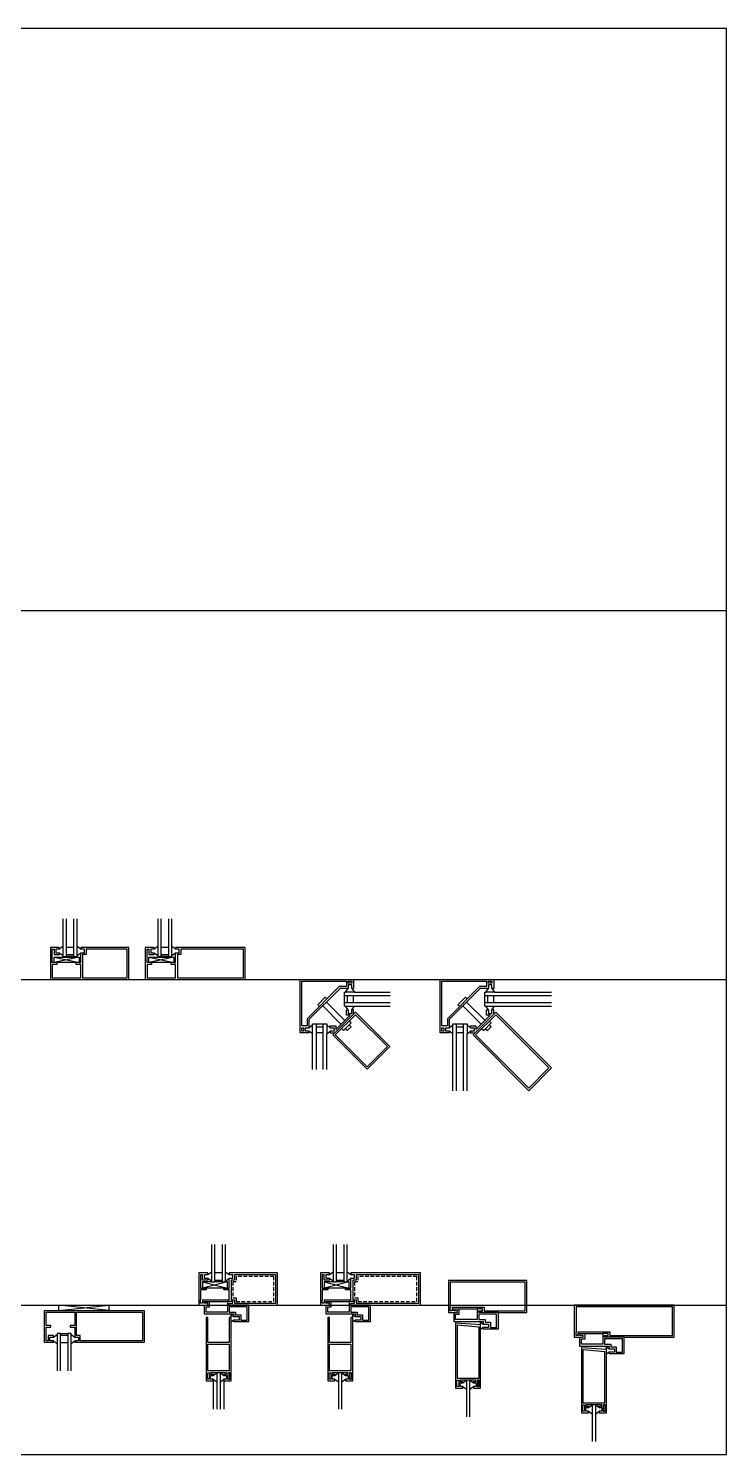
# Model space of a CAD drawing. Header units: inches. Extents: x 0 to 100, y 0 to 100.
# Drawn here: x 51.1 to 100, y 0 to 100 of the extents above; entities that cross this region are included whole.
import ezdxf

# ---------------------------------------------------------------- set-up
doc = ezdxf.new("R2010")
doc.units = ezdxf.units.IN
doc.header["$MEASUREMENT"] = 0
doc.linetypes.add('HIDDEN', pattern=[0.375, 0.25, -0.125])
doc.layers.add('FINE', color=70, linetype='Continuous')
doc.layers.add('MED', color=32, linetype='Continuous')

# ---------------------------------------------------------------- blocks, each defined once
blk = doc.blocks.new('AecDtl_8412CJ2')
at = {"layer": 'FINE', "linetype": 'Continuous'}
for p, q in [((0, -0.38), (3.5, 0)), ((3.5, -0.38), (0, 0)), ((0.13, -2), (0.63, -2)), ((0.63, -2.13), (0.13, -2.13)), ((0.13, -4.62), (0.13, -2.63)), ((0.13, -2.63), (0.63, -2.63)), ((0.63, -2.63), (0.63, -4.62))]:
    blk.add_line(p, q, dxfattribs=at)
for points in [[(-0.38, -2.25), (-0.38, -2.13), (-0.75, -2.13), (-0.75, -2.5), (-0.88, -2.5), (-0.88, -1.56), (-0.56, -1.56), (-0.56, -1.44), (-0.88, -1.44), (-0.88, -0.5), (1.12, -0.5), (1.12, -1.44), (0.81, -1.44), (0.81, -1.56), (1.12, -1.56), (1.12, -2.25)], [(0.13, -2.63), (0.13, -2), (-0.12, -2), (-0.12, -2.69)], [(0.88, -2.69), (0.88, -2), (0.63, -2), (0.63, -2.63)]]:
    blk.add_lwpolyline(points, dxfattribs=at)
at = {"layer": 'FINE'}
blk.add_lwpolyline([(5.88, -0.5), (5.88, -2.5), (1.5, -2.5), (1.5, -2.13), (1.25, -2.13), (1.25, -0.5)], close=True, dxfattribs=at)
for points in [[(-0.38, -2.5), (-0.62, -2.5), (-0.62, -2.25), (-0.38, -2.25), (-0.12, -2.06)], [(0.88, -2.06), (1.12, -2.25), (1.38, -2.25), (1.38, -2.5), (1.12, -2.5)]]:
    blk.add_lwpolyline(points, dxfattribs=at)
at = {"layer": 'MED', "linetype": 'Continuous'}
for p, q in [((-0.37, -2.63), (-0.37, -2.5)), ((-0.37, -2.5), (-0.12, -2.69)), ((-0.12, -2.69), (-0.12, -4.62)), ((0.88, -2.69), (1.13, -2.5)), ((0.88, -4.62), (0.88, -2.69)), ((1.13, -2.5), (1.13, -2.63))]:
    blk.add_line(p, q, dxfattribs=at)
for points in [[(-0.38, -2.63), (-1, -2.63), (-1, -0.38), (0, -0.38), (0, 0), (3.5, 0), (3.5, -0.38), (6, -0.38), (6, -0.38), (6, -2.63), (1.12, -2.63)], [(0, -0.38), (3.5, -0.38)]]:
    blk.add_lwpolyline(points, dxfattribs=at)
blk = doc.blocks.new('AecDtl_8412DH1')
at = {"layer": 'FINE', "linetype": 'Continuous'}
for p, q in [((1.12, 2.25), (1.12, 4.25)), ((1.62, 4.25), (1.62, 2.25)), ((1.62, 2.25), (1.12, 2.25)), ((1.12, 1.75), (1.62, 1.75)), ((1.62, 1.62), (1.12, 1.62)), ((2.44, -1.16), (2.44, -1.06))]:
    blk.add_line(p, q, dxfattribs=at)
at = {"layer": 'FINE'}
for p, q in [((0.25, 1.62), (2, 1.19)), ((2, 1.62), (0.25, 1.19)), ((1, -5.31), (1, -7.31)), ((1.75, -5.31), (1.75, -7.31))]:
    blk.add_line(p, q, dxfattribs=at)
for points in [[(0.62, 1.88), (0.62, 1.75), (0.25, 1.75), (0.25, 2.12), (0.12, 2.12), (0.12, 1.19), (0.25, 1.19)], [(0.62, 2.12), (0.37, 2.12), (0.37, 1.88), (0.62, 1.88), (0.88, 1.69)], [(1.88, 1.69), (2.12, 1.88), (2.38, 1.88), (2.38, 2.12), (2.12, 2.12)], [(0.88, 1.62), (0.25, 1.62), (0.25, 1.19), (0.5, 1.19)], [(0.25, 0.37), (0.25, 0.12), (0.12, 0.12), (0.12, 0.37)], [(1.94, -4.84), (1.94, -4.75), (0.81, -4.75), (0.81, -4.84)], [(1, -5.19), (0.81, -5.19), (0.81, -4.94), (1, -4.94), (1.25, -4.75)], [(0.81, -4.84), (1, -4.84), (1, -4.94)], [(1.5, -5.38), (1.5, -4.75), (1.25, -4.75), (1.25, -5.38)], [(1.5, -4.75), (1.75, -4.94), (1.94, -4.94), (1.94, -5.19), (1.75, -5.19)], [(1.75, -4.94), (1.75, -4.84), (1.94, -4.84)]]:
    blk.add_lwpolyline(points, dxfattribs=at)
at = {"layer": 'FINE', "linetype": 'Continuous'}
for points in [[(0.87, 2.31), (0.87, 1.62), (1.12, 1.62), (1.12, 2.25)], [(1.62, 2.25), (1.62, 1.62), (1.87, 1.62), (1.87, 2.31)], [(0.25, 0.37), (2.12, 0.37), (2.12, 1.06), (1.75, 1.06), (1.75, 1.19), (0.5, 1.19), (0.5, 1.06), (0.12, 1.06), (0.12, 0.37)], [(1.75, 1.19), (2, 1.19), (2, 1.62), (1.88, 1.62)], [(2, 1.19), (2.12, 1.19), (2.12, 1.88)], [(0.37, 0), (0.62, 0), (0.62, 0.12), (0.37, 0.12), (0.37, 0.25), (0.75, 0.25)], [(3.5, 0), (2.12, 0), (2.12, 0.12), (2.38, 0.12), (2.38, 0.25), (2, 0.25)], [(2.25, -0.62), (2.44, -0.62), (2.44, -0.81)], [(2.25, -0.88), (2.25, -0.69), (2.44, -0.81), (2.81, -0.81), (2.81, -1.06), (2.44, -1.06), (2.25, -1.19)]]:
    blk.add_lwpolyline(points, dxfattribs=at)
at = {"layer": 'FINE'}
for points in [[(2.5, 2.12), (2.5, 1.75), (2.25, 1.75), (2.25, 0.37), (2.5, 0.37), (2.5, 0.12), (5.38, 0.12), (5.38, 2.12)], [(2.12, -2.75), (2.12, -4.62), (0.62, -4.62), (0.62, -2.75)], [(0.59, -4.75), (0.72, -4.75), (0.72, -5.19), (0.59, -5.19)], [(2.16, -4.75), (2.03, -4.75), (2.03, -5.19), (2.16, -5.19)]]:
    blk.add_lwpolyline(points, close=True, dxfattribs=at)
at = {"layer": 'FINE', "linetype": 'HIDDEN'}
blk.add_lwpolyline([(2.62, 2), (2.62, 1.62), (2.38, 1.62), (2.38, 0.5), (2.62, 0.5), (2.62, 0.25), (5.25, 0.25), (5.25, 2)], close=True, dxfattribs=at)
at = {"layer": 'FINE', "linetype": 'Continuous'}
for points in [[(0.5, -0.13), (0.75, -0.13), (0.75, 0.25), (2, 0.25), (2, -0.5), (0.5, -0.5)], [(2.12, -0.13), (2.12, -0.5), (2.56, -0.5), (2.56, -0.69), (2.94, -0.69), (2.94, -1.06), (3.38, -1.06), (3.38, -0.13)]]:
    blk.add_lwpolyline(points, close=True, dxfattribs=at)
at = {"layer": 'MED', "linetype": 'Continuous'}
for p, q in [((0.87, 4.25), (0.87, 2.31)), ((1.87, 2.31), (1.87, 4.25)), ((0.87, 2.31), (0.62, 2.12)), ((0.62, 2.12), (0.62, 2.25)), ((2.12, 2.12), (1.87, 2.31)), ((2.12, 2.25), (2.12, 2.12))]:
    blk.add_line(p, q, dxfattribs=at)
for points in [[(0.62, 2.25), (0, 2.25), (0, 0), (0.37, 0), (0.37, -0.62), (2.25, -0.62)], [(2.44, -1.16), (3.5, -1.16), (3.5, 0), (5.5, 0), (5.5, 2.25), (2.12, 2.25)]]:
    blk.add_lwpolyline(points, dxfattribs=at)
at = {"layer": 'MED'}
blk.add_lwpolyline([(1.5, -7.31), (1.5, -5.38), (1.75, -5.19), (1.75, -5.31), (2.25, -5.31), (2.25, -0.88), (2.12, -0.88), (2.12, -2.62), (0.62, -2.62), (0.62, -0.88), (0.5, -0.88), (0.5, -5.31), (1, -5.31), (1, -5.19), (1.25, -5.38), (1.25, -7.31)], dxfattribs=at)
blk = doc.blocks.new('AecDtl_8412DH2')
at = {"layer": 'FINE', "linetype": 'Continuous'}
for p, q in [((1.12, 2.25), (1.12, 4.25)), ((1.62, 4.25), (1.62, 2.25)), ((1.62, 2.25), (1.12, 2.25)), ((1.12, 1.75), (1.62, 1.75)), ((1.62, 1.62), (1.12, 1.62)), ((2.44, -1.16), (2.44, -1.06))]:
    blk.add_line(p, q, dxfattribs=at)
at = {"layer": 'FINE'}
for p, q in [((0.25, 1.62), (2, 1.19)), ((2, 1.62), (0.25, 1.19))]:
    blk.add_line(p, q, dxfattribs=at)
for points in [[(0.62, 1.88), (0.62, 1.75), (0.25, 1.75), (0.25, 2.12), (0.12, 2.12), (0.12, 1.19), (0.25, 1.19)], [(0.62, 2.12), (0.37, 2.12), (0.37, 1.88), (0.62, 1.88), (0.88, 1.69)], [(1.88, 1.69), (2.12, 1.88), (2.38, 1.88), (2.38, 2.12), (2.12, 2.12)], [(0.88, 1.62), (0.25, 1.62), (0.25, 1.19), (0.5, 1.19)], [(0.25, 0.37), (0.25, 0.12), (0.12, 0.12), (0.12, 0.37)], [(1, -5.19), (0.81, -5.19), (0.81, -4.94), (1, -4.94), (1.25, -4.75)], [(1.25, -4.75), (0.81, -4.75), (0.81, -4.84)], [(0.81, -4.84), (1, -4.84), (1, -4.94)], [(1.5, -5.38), (1.5, -4.75), (1.25, -4.75), (1.25, -5.38)], [(1.5, -4.75), (1.75, -4.94), (1.94, -4.94), (1.94, -5.19), (1.75, -5.19)], [(1.94, -4.84), (1.94, -4.75), (1.5, -4.75)], [(1.75, -4.94), (1.75, -4.84), (1.94, -4.84)]]:
    blk.add_lwpolyline(points, dxfattribs=at)
at = {"layer": 'FINE', "linetype": 'Continuous'}
for points in [[(0.87, 2.31), (0.87, 1.62), (1.12, 1.62), (1.12, 2.25)], [(1.62, 2.25), (1.62, 1.62), (1.87, 1.62), (1.87, 2.31)], [(0.25, 0.37), (2.12, 0.37), (2.12, 1.06), (1.75, 1.06), (1.75, 1.19), (0.5, 1.19), (0.5, 1.06), (0.12, 1.06), (0.12, 0.37)], [(1.75, 1.19), (2, 1.19), (2, 1.62), (1.88, 1.62)], [(2, 1.19), (2.12, 1.19), (2.12, 1.88)], [(0.37, 0), (0.62, 0), (0.62, 0.12), (0.37, 0.12), (0.37, 0.25), (0.75, 0.25)], [(3.5, 0), (2.12, 0), (2.12, 0.12), (2.38, 0.12), (2.38, 0.25), (2, 0.25)], [(2.25, -0.62), (2.44, -0.62), (2.44, -0.81)], [(2.25, -0.88), (2.25, -0.69), (2.44, -0.81), (2.81, -0.81), (2.81, -1.06), (2.44, -1.06), (2.25, -1.19)]]:
    blk.add_lwpolyline(points, dxfattribs=at)
at = {"layer": 'FINE'}
for points in [[(2.5, 2.12), (2.5, 1.75), (2.25, 1.75), (2.25, 0.37), (2.5, 0.37), (2.5, 0.12), (6.88, 0.12), (6.88, 2.12)], [(2.12, -2.75), (2.12, -4.62), (0.62, -4.62), (0.62, -2.75)], [(0.59, -4.75), (0.72, -4.75), (0.72, -5.19), (0.59, -5.19)], [(2.16, -4.75), (2.03, -4.75), (2.03, -5.19), (2.16, -5.19)]]:
    blk.add_lwpolyline(points, close=True, dxfattribs=at)
at = {"layer": 'FINE', "linetype": 'HIDDEN'}
blk.add_lwpolyline([(2.62, 2), (2.62, 1.62), (2.38, 1.62), (2.38, 0.5), (2.62, 0.5), (2.62, 0.25), (6.75, 0.25), (6.75, 2)], close=True, dxfattribs=at)
at = {"layer": 'FINE', "linetype": 'Continuous'}
for points in [[(0.5, -0.13), (0.75, -0.13), (0.75, 0.25), (2, 0.25), (2, -0.5), (0.5, -0.5)], [(2.12, -0.13), (2.12, -0.5), (2.56, -0.5), (2.56, -0.69), (2.94, -0.69), (2.94, -1.06), (3.38, -1.06), (3.38, -0.13)]]:
    blk.add_lwpolyline(points, close=True, dxfattribs=at)
at = {"layer": 'MED', "linetype": 'Continuous'}
for p, q in [((0.87, 4.25), (0.87, 2.31)), ((1.87, 2.31), (1.87, 4.25)), ((0.87, 2.31), (0.62, 2.12)), ((0.62, 2.12), (0.62, 2.25)), ((2.12, 2.12), (1.87, 2.31)), ((2.12, 2.25), (2.12, 2.12))]:
    blk.add_line(p, q, dxfattribs=at)
for points in [[(0.62, 2.25), (0, 2.25), (0, 0), (0.37, 0), (0.37, -0.62), (2.25, -0.62)], [(2.44, -1.16), (3.5, -1.16), (3.5, 0), (7, 0), (7, 2.25), (2.12, 2.25)]]:
    blk.add_lwpolyline(points, dxfattribs=at)
at = {"layer": 'MED'}
blk.add_lwpolyline([(1.5, -7.31), (1.5, -5.38), (1.75, -5.19), (1.75, -5.31), (2.25, -5.31), (2.25, -0.88), (2.12, -0.88), (2.12, -2.62), (0.62, -2.62), (0.62, -0.88), (0.5, -0.88), (0.5, -5.31), (1, -5.31), (1, -5.19), (1.25, -5.38), (1.25, -7.31)], dxfattribs=at)
blk = doc.blocks.new('AecDtl_8412EJ1')
at = {"layer": 'FINE', "linetype": 'Continuous'}
blk.add_line((2.4375, -3.40625), (2.4375, -3.3125), dxfattribs=at)
for points in [[(0.25, -1.875), (2.5, -1.875), (2.5, -2.125), (5.375, -2.125), (5.375, -0.125), (0.125, -0.125), (0.125, -1.875)], [(0.375, -2.25), (0.625, -2.25), (0.625, -2.125), (0.375, -2.125), (0.375, -2), (0.75, -2)], [(3.5, -2.25), (2.125, -2.25), (2.125, -2.125), (2.375, -2.125), (2.375, -2), (2, -2)], [(2.25, -2.875), (2.4375, -2.875), (2.4375, -3.0625)], [(2.25, -3.125), (2.25, -2.9375), (2.4375, -3.0625), (2.8125, -3.0625), (2.8125, -3.3125), (2.4375, -3.3125), (2.25, -3.4375)]]:
    blk.add_lwpolyline(points, dxfattribs=at)
at = {"layer": 'FINE'}
for points in [[(0.25, -1.875), (0.25, -2.125), (0.125, -2.125), (0.125, -1.875)], [(1.9375, -7.09375), (1.9375, -7), (0.8125, -7), (0.8125, -7.09375)], [(1, -7.4375), (0.8125, -7.4375), (0.8125, -7.1875), (1, -7.1875), (1.25, -7)], [(1.5, -7.625), (1.5, -7), (1.25, -7), (1.25, -7.625)], [(1.5, -7), (1.75, -7.1875), (1.9375, -7.1875), (1.9375, -7.4375), (1.75079, -7.4375)], [(0.8125, -7.09375), (1, -7.09375), (1, -7.1875)], [(1.75, -7.1875), (1.75, -7.09375), (1.9375, -7.09375)]]:
    blk.add_lwpolyline(points, dxfattribs=at)
at = {"layer": 'FINE', "linetype": 'Continuous'}
for points in [[(2, -2.75), (0.5, -2.75), (0.5, -2.375), (0.75, -2.375), (0.75, -2), (2, -2)], [(2.125, -2.375), (2.125, -2.75), (2.5625, -2.75), (2.5625, -2.9375), (2.9375, -2.9375), (2.9375, -3.3125), (3.375, -3.3125), (3.375, -2.375)]]:
    blk.add_lwpolyline(points, close=True, dxfattribs=at)
at = {"layer": 'FINE'}
for points in [[(2.125, -3.25), (2.125, -6.875), (0.625, -6.875), (0.625, -3.125)], [(0.59375, -7), (0.71875, -7), (0.71875, -7.4375), (0.59375, -7.4375)], [(2.15625, -7), (2.03125, -7), (2.03125, -7.4375), (2.15625, -7.4375)]]:
    blk.add_lwpolyline(points, close=True, dxfattribs=at)
at = {"layer": 'MED', "linetype": 'Continuous'}
blk.add_line((5.5, 0), (5.5, 0), dxfattribs=at)
blk.add_lwpolyline([(2.4375, -3.40625), (3.5, -3.40625), (3.5, -2.25), (5.5, -2.25), (5.5, 0), (1, 0), (0, 0), (0, -2.25), (0.375, -2.25), (0.375, -2.875), (2.25, -2.875)], dxfattribs=at)
at = {"layer": 'MED'}
blk.add_lwpolyline([(1.5, -9.5625), (1.5, -7.625), (1.75079, -7.4375), (1.75079, -7.5625), (2.25, -7.5625), (2.25, -3.125), (0.5, -3), (0.5, -7.5625), (1, -7.5625), (1, -7.4375), (1.25, -7.625), (1.25, -9.5625)], dxfattribs=at)
blk = doc.blocks.new('AecDtl_8412EJ2')
at = {"layer": 'FINE', "linetype": 'Continuous'}
blk.add_line((2.4375, -3.40625), (2.4375, -3.3125), dxfattribs=at)
for points in [[(0.25, -1.875), (2.5, -1.875), (2.5, -2.125), (6.875, -2.125), (6.875, -0.125), (0.125, -0.125), (0.125, -1.875)], [(0.375, -2.25), (0.625, -2.25), (0.625, -2.125), (0.375, -2.125), (0.375, -2), (0.75, -2)], [(3.5, -2.25), (2.125, -2.25), (2.125, -2.125), (2.375, -2.125), (2.375, -2), (2, -2)], [(2.25, -2.875), (2.4375, -2.875), (2.4375, -3.0625)], [(2.25, -3.125), (2.25, -2.9375), (2.4375, -3.0625), (2.8125, -3.0625), (2.8125, -3.3125), (2.4375, -3.3125), (2.25, -3.4375)]]:
    blk.add_lwpolyline(points, dxfattribs=at)
at = {"layer": 'FINE'}
for points in [[(0.25, -1.875), (0.25, -2.125), (0.125, -2.125), (0.125, -1.875)], [(1.9375, -7.09375), (1.9375, -7), (0.8125, -7), (0.8125, -7.09375)], [(1, -7.4375), (0.8125, -7.4375), (0.8125, -7.1875), (1, -7.1875), (1.25, -7)], [(1.5, -7.625), (1.5, -7), (1.25, -7), (1.25, -7.625)], [(1.5, -7), (1.75, -7.1875), (1.9375, -7.1875), (1.9375, -7.4375), (1.75079, -7.4375)], [(0.8125, -7.09375), (1, -7.09375), (1, -7.1875)], [(1.75, -7.1875), (1.75, -7.09375), (1.9375, -7.09375)]]:
    blk.add_lwpolyline(points, dxfattribs=at)
at = {"layer": 'FINE', "linetype": 'Continuous'}
for points in [[(2, -2.75), (0.5, -2.75), (0.5, -2.375), (0.75, -2.375), (0.75, -2), (2, -2)], [(2.125, -2.375), (2.125, -2.75), (2.5625, -2.75), (2.5625, -2.9375), (2.9375, -2.9375), (2.9375, -3.3125), (3.375, -3.3125), (3.375, -2.375)]]:
    blk.add_lwpolyline(points, close=True, dxfattribs=at)
at = {"layer": 'FINE'}
for points in [[(2.125, -3.25), (2.125, -6.875), (0.625, -6.875), (0.625, -3.125)], [(0.59375, -7), (0.71875, -7), (0.71875, -7.4375), (0.59375, -7.4375)], [(2.15625, -7), (2.03125, -7), (2.03125, -7.4375), (2.15625, -7.4375)]]:
    blk.add_lwpolyline(points, close=True, dxfattribs=at)
at = {"layer": 'MED', "linetype": 'Continuous'}
blk.add_line((7, 0), (7, 0), dxfattribs=at)
blk.add_lwpolyline([(2.4375, -3.40625), (3.5, -3.40625), (3.5, -2.25), (7, -2.25), (7, 0), (1, 0), (0, 0), (0, -2.25), (0.375, -2.25), (0.375, -2.875), (2.25, -2.875)], dxfattribs=at)
at = {"layer": 'MED'}
blk.add_lwpolyline([(1.5, -9.5625), (1.5, -7.625), (1.75079, -7.4375), (1.75079, -7.5625), (2.25, -7.5625), (2.25, -3.125), (0.5, -3), (0.5, -7.5625), (1, -7.5625), (1, -7.4375), (1.25, -7.625), (1.25, -9.5625)], dxfattribs=at)
blk = doc.blocks.new('AecDtl_8412LS1')
at = {"layer": 'FINE', "linetype": 'Continuous'}
for p, q in [((1.12, 2.25), (1.12, 4.25)), ((1.62, 4.25), (1.62, 2.25)), ((1.62, 2.25), (1.12, 2.25)), ((0.25, 1.56), (2, 1.19)), ((2, 1.56), (0.25, 1.19)), ((1.12, 1.75), (1.62, 1.75)), ((1.62, 1.62), (1.12, 1.62))]:
    blk.add_line(p, q, dxfattribs=at)
at = {"layer": 'FINE'}
for points in [[(0.25, 1.19), (0.12, 1.19), (0.12, 1.75), (0.12, 2.12), (0.25, 2.12)], [(0.25, 2.12), (0.25, 1.75), (0.63, 1.75), (0.63, 1.87)], [(0.63, 2.12), (0.38, 2.12), (0.38, 1.87), (0.63, 1.87), (0.88, 1.69)], [(1.87, 1.69), (2.12, 1.87), (2.38, 1.87), (2.38, 2.12), (2.12, 2.12)]]:
    blk.add_lwpolyline(points, dxfattribs=at)
at = {"layer": 'FINE', "linetype": 'Continuous'}
for points in [[(0.87, 2.31), (0.87, 1.62), (1.12, 1.62), (1.12, 2.25)], [(1.62, 2.25), (1.62, 1.62), (1.87, 1.62), (1.87, 2.31)], [(0.44, 1.19), (0.44, 1.06), (0.12, 1.06), (0.12, 0.12), (2.12, 0.12), (2.12, 1.06), (1.81, 1.06), (1.81, 1.19)], [(0.25, 1.19), (0.25, 1.56), (2, 1.56), (2, 1.19), (0.25, 1.19)], [(2, 1.19), (2.12, 1.19), (2.12, 1.87)]]:
    blk.add_lwpolyline(points, dxfattribs=at)
at = {"layer": 'FINE'}
blk.add_lwpolyline([(5.38, 0.12), (5.38, 2.12), (2.5, 2.12), (2.5, 1.75), (2.25, 1.75), (2.25, 0.12)], close=True, dxfattribs=at)
at = {"layer": 'MED', "linetype": 'Continuous'}
blk.add_lwpolyline([(0.87, 4.25), (0.87, 2.31), (0.62, 2.12), (0.62, 2.25), (0, 2.25), (0, 0), (1, 0), (5.5, 0), (5.5, 0), (5.5, 2.25), (2.12, 2.25), (2.12, 2.12), (1.87, 2.31), (1.87, 4.25)], dxfattribs=at)
blk = doc.blocks.new('AecDtl_8412LS2')
at = {"layer": 'FINE', "linetype": 'Continuous'}
for p, q in [((1.12, 2.25), (1.12, 4.25)), ((1.62, 4.25), (1.62, 2.25)), ((1.62, 2.25), (1.12, 2.25)), ((0.25, 1.56), (2, 1.19)), ((2, 1.56), (0.25, 1.19)), ((1.12, 1.75), (1.62, 1.75)), ((1.62, 1.62), (1.12, 1.62))]:
    blk.add_line(p, q, dxfattribs=at)
at = {"layer": 'FINE'}
for points in [[(0.25, 1.19), (0.12, 1.19), (0.12, 1.75), (0.12, 2.12), (0.25, 2.12)], [(0.25, 2.12), (0.25, 1.75), (0.63, 1.75), (0.63, 1.87)], [(0.63, 2.12), (0.38, 2.12), (0.38, 1.87), (0.63, 1.87), (0.88, 1.69)], [(1.87, 1.69), (2.12, 1.87), (2.38, 1.87), (2.38, 2.12), (2.12, 2.12)]]:
    blk.add_lwpolyline(points, dxfattribs=at)
at = {"layer": 'FINE', "linetype": 'Continuous'}
for points in [[(0.87, 2.31), (0.87, 1.62), (1.12, 1.62), (1.12, 2.25)], [(1.62, 2.25), (1.62, 1.62), (1.87, 1.62), (1.87, 2.31)], [(0.44, 1.19), (0.44, 1.06), (0.12, 1.06), (0.12, 0.12), (2.12, 0.12), (2.12, 1.06), (1.81, 1.06), (1.81, 1.19)], [(0.25, 1.19), (0.25, 1.56), (2, 1.56), (2, 1.19), (0.25, 1.19)], [(2, 1.19), (2.12, 1.19), (2.12, 1.87)]]:
    blk.add_lwpolyline(points, dxfattribs=at)
at = {"layer": 'FINE'}
blk.add_lwpolyline([(6.88, 0.12), (6.88, 2.12), (2.5, 2.12), (2.5, 1.75), (2.25, 1.75), (2.25, 0.12)], close=True, dxfattribs=at)
at = {"layer": 'MED', "linetype": 'Continuous'}
blk.add_lwpolyline([(0.87, 4.25), (0.87, 2.31), (0.62, 2.12), (0.62, 2.25), (0, 2.25), (0, 0), (1, 0), (7, 0), (7, 0), (7, 2.25), (2.12, 2.25), (2.12, 2.12), (1.87, 2.31), (1.87, 4.25)], dxfattribs=at)
blk = doc.blocks.new('AecDtl_8412NC1')
at = {"layer": 'FINE', "linetype": 'Continuous'}
for p, q in [((3.81, -0.88), (3.19, -0.88)), ((1.59, -1.85), (2.87, -3.14)), ((1.85, -1.59), (3.14, -2.87)), ((3.12, -1.13), (3.75, -1.13)), ((3.75, -1.63), (3.12, -1.63)), ((3.19, -1.88), (3.81, -1.88)), ((3.31, -1.13), (3.31, -1.63)), ((3.75, -1.63), (3.75, -1.13)), ((3.75, -1.13), (6.31, -1.13)), ((6.31, -1.63), (3.75, -1.63)), ((0.88, -3.81), (0.88, -3.19)), ((1.12, -3.31), (1.62, -3.31)), ((1.12, -3.12), (1.12, -3.75)), ((1.62, -3.75), (1.12, -3.75)), ((1.12, -3.75), (1.12, -6.31)), ((1.62, -3.75), (1.62, -3.12)), ((1.62, -6.31), (1.62, -3.75)), ((1.88, -3.19), (1.88, -3.81))]:
    blk.add_line(p, q, dxfattribs=at)
at = {"layer": 'FINE'}
blk.add_line((3.38, -0.25), (3.38, -0.25), dxfattribs=at)
at = {"layer": 'FINE', "linetype": 'Continuous'}
for points in [[(0.5, -3.25), (0.12, -3.25), (0.12, -0.12), (3.25, -0.12), (3.25, -0.5)], [(3.25, -0.5), (2.75, -0.5), (0.5, -2.75)], [(3.12, -1.88), (3.12, -1.63), (3.12, -1.13), (3.12, -0.88), (3.19, -0.88), (3.38, -0.63), (3.25, -0.63), (2.81, -0.63), (0.62, -2.81), (0.62, -3.25), (0.62, -3.38), (0.88, -3.19), (0.88, -3.12), (1.12, -3.12), (1.62, -3.12), (1.88, -3.12), (1.88, -3.19), (2.12, -3.38), (2.12, -3.25), (2.5, -3.25)], [(1.37, -1.9), (1.24, -1.77), (1.77, -1.24), (1.9, -1.37)], [(3.25, -2.5), (3.25, -2.12), (3.38, -2.12), (3.19, -1.88), (3.12, -1.88)], [(0.5, -2.75), (0.5, -3.25)], [(2.5, -3.25), (2.5, -3.51), (3.51, -2.5), (3.25, -2.5)], [(2.92, -3.45), (3.05, -3.58), (3.58, -3.05), (3.45, -2.92)], [(3.18, -3.45), (3.31, -3.58), (3.58, -3.31), (3.45, -3.18)]]:
    blk.add_lwpolyline(points, dxfattribs=at)
for points in [[(3.62, -0.25), (3.38, -0.25), (3.38, -0.12), (3.62, -0.12)], [(4.7, -6.12), (2.47, -3.89), (3.89, -2.47), (6.12, -4.7)], [(0.25, -3.62), (0.12, -3.62), (0.12, -3.38), (0.25, -3.38), (0.25, -3.38)]]:
    blk.add_lwpolyline(points, close=True, dxfattribs=at)
at = {"layer": 'FINE'}
for points in [[(3.62, -0.63), (3.62, -0.38), (3.38, -0.38), (3.38, -0.63)], [(3.38, -2.12), (3.38, -2.38), (3.62, -2.38), (3.62, -2.12)], [(0.62, -3.62), (0.38, -3.62), (0.38, -3.38), (0.62, -3.38)], [(2.12, -3.38), (2.38, -3.38), (2.38, -3.62), (2.12, -3.62)]]:
    blk.add_lwpolyline(points, dxfattribs=at)
at = {"layer": 'MED', "linetype": 'Continuous'}
for points in [[(0.88, -6.31), (0.88, -3.81), (0.62, -3.62), (0.62, -3.75), (0, -3.75), (0, 0), (3.75, 0), (3.75, -0.63), (3.62, -0.63), (3.81, -0.88), (6.31, -0.88)], [(3.75, -2.44), (3.75, -2.12), (3.62, -2.12), (3.81, -1.88), (6.31, -1.88)], [(1.88, -6.31), (1.88, -3.81), (2.12, -3.62), (2.12, -3.75), (2.44, -3.75)]]:
    blk.add_lwpolyline(points, dxfattribs=at)
blk.add_lwpolyline([(6.3, -4.7), (4.7, -6.3), (2.3, -3.89), (3.89, -2.3)], close=True, dxfattribs=at)
blk = doc.blocks.new('AecDtl_8412NC2')
at = {"layer": 'FINE'}
blk.add_line((3.38, -0.25), (3.38, -0.25), dxfattribs=at)
at = {"layer": 'FINE', "linetype": 'Continuous'}
for p, q in [((1.59, -1.85), (2.87, -3.14)), ((1.85, -1.59), (3.14, -2.87)), ((3.12, -1.13), (7.81, -1.13)), ((7.81, -1.63), (3.12, -1.63)), ((3.31, -1.13), (3.31, -1.63)), ((3.75, -1.63), (3.75, -1.13)), ((1.12, -3.31), (1.62, -3.31)), ((1.12, -3.12), (1.12, -7.81)), ((1.62, -3.75), (1.12, -3.75)), ((1.62, -7.81), (1.62, -3.12))]:
    blk.add_line(p, q, dxfattribs=at)
for points in [[(0.5, -2.75), (0.5, -3.25), (0.12, -3.25), (0.12, -0.12), (3.25, -0.12), (3.25, -0.5), (2.75, -0.5)], [(3.62, -0.25), (3.38, -0.25), (3.38, -0.12), (3.62, -0.12)], [(7.62, -6.2), (6.2, -7.62), (2.47, -3.89), (3.89, -2.47)], [(0.25, -3.62), (0.12, -3.62), (0.12, -3.38), (0.25, -3.38), (0.25, -3.38)]]:
    blk.add_lwpolyline(points, close=True, dxfattribs=at)
for points in [[(3.12, -1.88), (3.12, -1.63), (3.12, -1.13), (3.12, -0.88), (3.19, -0.88), (3.38, -0.63), (3.25, -0.63)], [(1.37, -1.9), (1.24, -1.77), (1.77, -1.24), (1.9, -1.37)], [(3.51, -2.5), (3.25, -2.5), (3.25, -2.12), (3.38, -2.12), (3.19, -1.88), (3.12, -1.88)], [(2.92, -3.45), (3.05, -3.58), (3.58, -3.05), (3.45, -2.92)], [(0.62, -3.25), (0.62, -3.38), (0.88, -3.19), (0.88, -3.12), (1.12, -3.12), (1.62, -3.12), (1.88, -3.12), (1.88, -3.19), (2.12, -3.38), (2.12, -3.25), (2.5, -3.25), (2.5, -3.51)], [(3.18, -3.45), (3.31, -3.58), (3.58, -3.31), (3.45, -3.18)]]:
    blk.add_lwpolyline(points, dxfattribs=at)
at = {"layer": 'FINE'}
for points in [[(3.62, -0.63), (3.62, -0.38), (3.38, -0.38), (3.38, -0.63)], [(3.38, -2.12), (3.38, -2.38), (3.62, -2.38), (3.62, -2.12)], [(0.62, -3.62), (0.38, -3.62), (0.38, -3.38), (0.62, -3.38)], [(2.12, -3.38), (2.38, -3.38), (2.38, -3.62), (2.12, -3.62)]]:
    blk.add_lwpolyline(points, dxfattribs=at)
at = {"layer": 'MED', "linetype": 'Continuous'}
for p, q in [((3.81, -0.88), (3.19, -0.88)), ((3.19, -1.88), (3.81, -1.88)), ((0.88, -3.81), (0.88, -3.19)), ((1.88, -3.19), (1.88, -3.81))]:
    blk.add_line(p, q, dxfattribs=at)
for points in [[(0.88, -7.81), (0.88, -3.81), (0.62, -3.62), (0.62, -3.75), (0, -3.75), (0, 0), (3.75, 0), (3.75, -0.63), (3.62, -0.63), (3.81, -0.88), (7.81, -0.88)], [(3.25, -0.63), (2.81, -0.63), (0.62, -2.81), (0.62, -3.25)], [(3.75, -2.44), (3.75, -2.12), (3.62, -2.12), (3.81, -1.88), (7.81, -1.88)], [(2.5, -3.51), (3.51, -2.5)], [(1.88, -7.81), (1.88, -3.81), (2.12, -3.62), (2.12, -3.75), (2.44, -3.75)]]:
    blk.add_lwpolyline(points, dxfattribs=at)
blk.add_lwpolyline([(7.8, -6.2), (6.2, -7.8), (2.3, -3.89), (3.89, -2.3)], close=True, dxfattribs=at)

msp = doc.modelspace()

# ---------------------------------------------------------------- linework, layer by layer
for p, q in [((0, 59.18), (100, 59.18)), ((0, 33.31), (100, 33.31)), ((0, 10.48), (100, 10.48))]:
    msp.add_line(p, q)
msp.add_lwpolyline([(0, 0), (100, 0), (100, 100), (0, 100)], close=True)

# ---------------------------------------------------------------- block references
for name, p in [('AecDtl_8412LS1', (52.6, 33.31)), ('AecDtl_8412LS2', (59.25, 33.31)), ('AecDtl_8412NC1', (70.1, 33.31)), ('AecDtl_8412NC2', (79.93, 33.31)), ('AecDtl_8412DH1', (63.01, 10.48)), ('AecDtl_8412DH2', (71.54, 10.48)), ('AecDtl_8412EJ1', (80.51, 12.21)), ('AecDtl_8412CJ2', (53.18, 10.48)), ('AecDtl_8412EJ2', (89.33, 10.48))]:
    msp.add_blockref(name, p)

doc.saveas('drawing.dxf')
